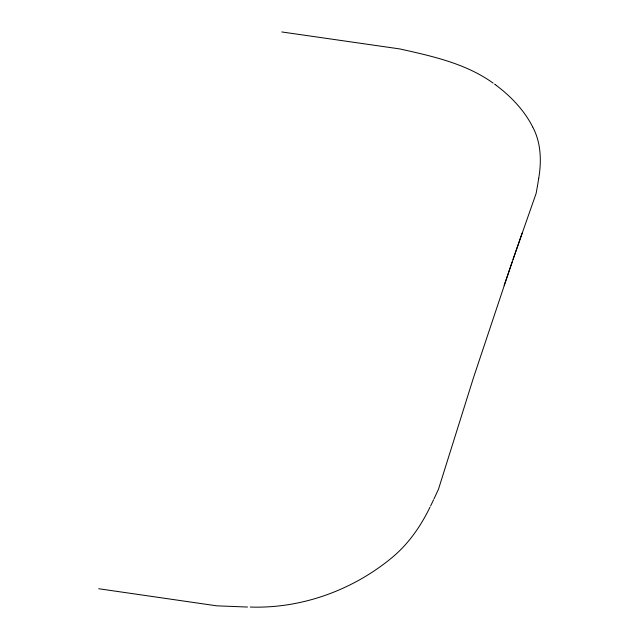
<?xml version="1.0" encoding="UTF-8"?>
<svg xmlns="http://www.w3.org/2000/svg" width="639" height="639" viewBox="0 0 639 639"><rect width="100%" height="100%" fill="white"/><g stroke="black" fill="none" stroke-linecap="round" stroke-linejoin="round"><path stroke-width="0.96" d="M538.733 178.217C541.608 161.116 541.097 142.785 532.798 127.161M538.717 178.289L537.663 184.847M537.559 185.454L536.129 193.417L513.037 259.362M512.079 262.15L473.547 377.529L438.45 489.338L434.041 498.803M504.139 285.361L522.127 233.147M433.585 499.762L430.582 505.976M429.983 507.174C420.542 526.76 407.746 544.971 390.701 558.678M390.205 559.093C351.083 590.748 300.737 608.775 250.248 607.042M247.509 607.01L246.59 606.994M245.983 606.986L216.701 605.828L98.678 588.735M281.767 31.95L399.79 48.931C432.068 56.144 465.775 63.421 493.124 83.11M494.57 84.148L495.073 84.516M495.409 84.755L496.247 85.378M496.575 85.626C511.232 96.713 524.315 110.435 532.686 126.929"/></g></svg>
